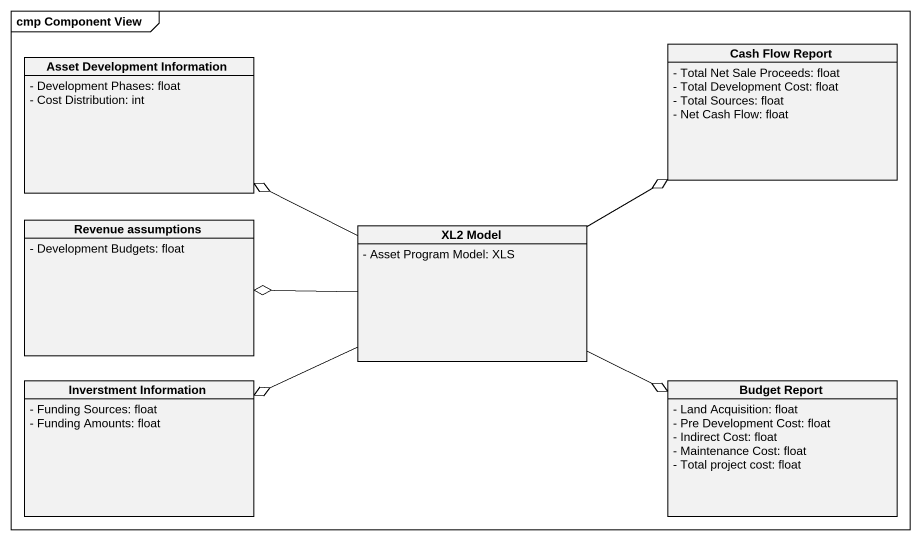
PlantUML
@startuml
mainframe cmp Component View
hide circle
hide empty members
skinparam classAttributeIconSize 0
class "Asset Development Information" as Asset_Development {
  - Development Phases: float
  - Cost Distribution: int
}
class "Cash Flow Report" as Cash_Flow_Report {
  - Total Net Sale Proceeds: float
  - Total Development Cost: float
  - Total Sources: float
  - Net Cash Flow: float
}
class "Revenue assumptions" as Revenue_assumptions {
  - Development Budgets: float
}
class "XL2 Model" as XL2_Model {
  - Asset Program Model: XLS
}
class "Inverstment Information" as Inverstment_Information {
  - Funding Sources: float
  - Funding Amounts: float
}
class "Budget Report" as Budget_Report {
  - Land Acquisition: float
  - Pre Development Cost: float
  - Indirect Cost: float
  - Maintenance Cost: float
  - Total project cost: float
}
XL2_Model -left-o Asset_Development
XL2_Model -right-o Cash_Flow_Report
XL2_Model -left-o Revenue_assumptions
XL2_Model -left-o Inverstment_Information
XL2_Model -right-o Budget_Report
@enduml
